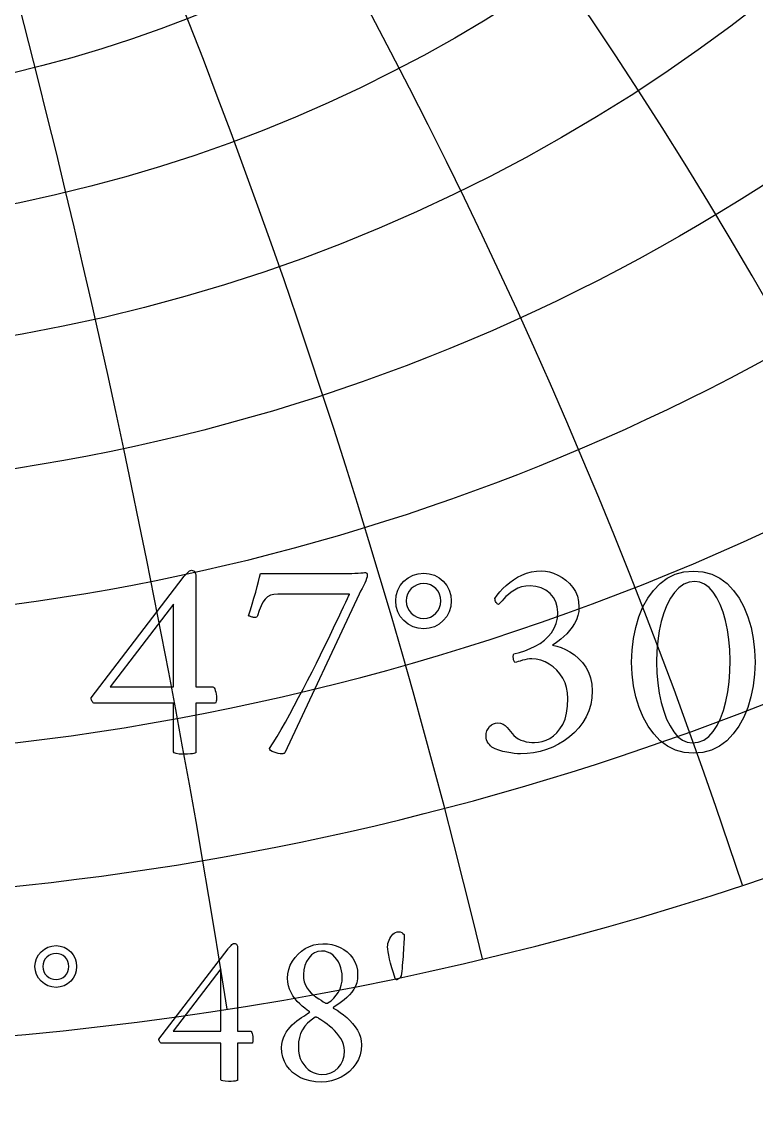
# Model space of a CAD drawing. Header units: millimetres. Extents: x -69 to 69, y -69 to 71.
# Drawn here: x 5.55 to 19.22, y -21 to -0.59 of the extents above; entities that cross this region are included whole.
import ezdxf

# ---------------------------------------------------------------- set-up
doc = ezdxf.new("R2010")
doc.units = ezdxf.units.MM
for name, color, linetype in [('CUT_OUTER', 1, 'Continuous'), ('ENGRAVE', 7, 'Continuous'), ('ENGRAVE_FINE', 8, 'Continuous'), ('TEXT', 5, 'Continuous')]:
    doc.layers.add(name, color=color, linetype=linetype)

msp = doc.modelspace()

# ---------------------------------------------------------------- linework, layer by layer
at = {"layer": 'CUT_OUTER'}
msp.add_arc((-0.0002, -0.0002), 69.3899, 142.382592, 87.802904, dxfattribs=at)
at = {"layer": 'ENGRAVE'}
for centre, radius in [((0, 0), 68.4), ((0, 26.441), 35.7539), ((0, 24.4479), 31.3393), ((0, 22.8282), 27.3367), ((0, 21.5079), 23.6585), ((0, 0), 44.7739), ((0, 0), 29.3085)]:
    msp.add_circle(centre, radius, dxfattribs=at)
for centre, radius, start, end in [((0, 28.9104), 40.6984, 111.7043, 68.2957), ((0, 32.0029), 46.3352, 149.45052, 30.54948), ((0, 35.9333), 52.8966, 171.08193, 8.91807), ((0, 41.0277), 60.7287, 187.99044, 352.00956)]:
    msp.add_arc(centre, radius, start, end, dxfattribs=at)
at = {"layer": 'ENGRAVE_FINE'}
for centre, radius, start, end in [((375.8573, -48.8622), 381.6555, 162.282584, 175.590868), ((375.8573, -48.8622), 381.6555, 162.282584, 175.590868), ((-182.0857, -48.8622), 193.7716, 8.872894, 35.575309), ((-182.0857, -48.8622), 193.7716, 8.872894, 35.575309), ((182.0857, -48.8622), 193.7716, 144.424691, 171.127106), ((182.0857, -48.8622), 193.7716, 144.424691, 171.127106), ((-114.7896, -48.8622), 132.5476, 13.448315, 53.699619), ((-114.7896, -48.8622), 132.5476, 13.448315, 53.699619), ((114.7896, -48.8622), 132.5476, 126.300381, 166.551685), ((114.7896, -48.8622), 132.5476, 126.300381, 166.551685), ((-78.982, -48.8622), 103.1037, 18.197395, 72.175489), ((-78.982, -48.8622), 103.1037, 18.197395, 72.175489), ((78.982, -48.8622), 103.1037, 107.824511, 161.802605), ((78.982, -48.8622), 103.1037, 107.824511, 161.802605), ((-55.6103, -48.8622), 86.5143, 23.190077, 90.995041), ((-55.6103, -48.8622), 86.5143, 23.190077, 90.995041), ((55.6103, -48.8622), 86.5143, 89.004959, 156.809923), ((55.6103, -48.8622), 86.5143, 89.004959, 156.809923), ((-38.2632, -48.8622), 76.5264, 28.50781, 105.376456), ((-38.2632, -48.8622), 76.5264, 28.50781, 105.376456), ((38.2632, -48.8622), 76.5264, 74.623544, 151.49219), ((38.2632, -48.8622), 76.5264, 74.623544, 151.49219), ((-24.1217, -48.8622), 70.5271, 34.247994, 115.709478), ((-24.1217, -48.8622), 70.5271, 34.247994, 115.709478), ((24.1217, -48.8622), 70.5271, 64.290522, 145.752006), ((24.1217, -48.8622), 70.5271, 64.290522, 145.752006), ((-11.6859, -48.8622), 67.2962, 40.52957, 124.656393), ((-11.6859, -48.8622), 67.2962, 40.52957, 124.656393), ((11.6859, -48.8622), 67.2962, 55.343607, 139.47043), ((11.6859, -48.8622), 67.2962, 55.343607, 139.47043), ((0, 70.6318), 99.4314, 226.548961, 313.451039)]:
    msp.add_arc(centre, radius, start, end, dxfattribs=at)
at = {"layer": 'TEXT'}
for points in [[(8.7052, -10.7995), (8.7252, -10.8015), (8.7423, -10.8076), (8.7563, -10.8177), (8.7672, -10.8319), (8.7755, -10.848), (8.7814, -10.8642), (8.7849, -10.8804), (8.7861, -10.8966), (8.7861, -12.9731), (9.0989, -12.9731), (9.1121, -12.9771), (9.1245, -12.9893), (9.1363, -13.0095), (9.1475, -13.0378), (9.1569, -13.0715), (9.1636, -13.1079), (9.1677, -13.147), (9.169, -13.1888), (9.168, -13.2165), (9.165, -13.2401), (9.1599, -13.2596), (9.1529, -13.2751), (8.7861, -13.2751), (8.7861, -14.1974), (8.7839, -14.1983), (8.7773, -14.2008), (8.7664, -14.205), (8.751, -14.2109), (8.7259, -14.2168), (8.6856, -14.221), (8.6302, -14.2236), (8.5596, -14.2244), (8.477, -14.2217), (8.418, -14.2136), (8.3826, -14.2001), (8.3708, -14.1813), (8.3708, -13.2751), (6.8876, -13.2751), (6.8749, -13.2662), (6.864, -13.2556), (6.8547, -13.2433), (6.8471, -13.2293), (6.8412, -13.215), (6.837, -13.2016), (6.8345, -13.1893), (6.8336, -13.1781), (8.5488, -10.9343), (8.5636, -10.917), (8.5811, -10.8973), (8.6014, -10.8752), (8.6243, -10.8507), (8.6475, -10.8283), (8.6688, -10.8123), (8.688, -10.8027), (8.7052, -10.7995)], [(15.2314, -10.8103), (15.3005, -10.8152), (15.373, -10.8298), (15.4488, -10.8543), (15.528, -10.8885), (15.6061, -10.9321), (15.6784, -10.9849), (15.7449, -11.0468), (15.8058, -11.1177), (15.8565, -11.1973), (15.8928, -11.2849), (15.9145, -11.3807), (15.9218, -11.4845), (15.9165, -11.5664), (15.9009, -11.6449), (15.8747, -11.7201), (15.8382, -11.7919), (15.7943, -11.8597), (15.7465, -11.9227), (15.6946, -11.981), (15.6386, -12.0346), (15.5821, -12.0832), (15.5287, -12.1263), (15.4783, -12.1641), (15.4309, -12.1964), (15.5078, -12.2123), (15.5874, -12.2382), (15.6696, -12.2743), (15.7546, -12.3205), (15.8376, -12.3766), (15.9143, -12.4425), (15.9846, -12.5182), (16.0485, -12.6036), (16.1016, -12.6989), (16.1395, -12.8039), (16.1623, -12.9187), (16.1699, -13.0432), (16.1626, -13.1748), (16.1409, -13.3001), (16.1046, -13.4189), (16.0539, -13.5313), (15.9912, -13.6365), (15.9191, -13.7336), (15.8375, -13.8226), (15.7465, -13.9035), (15.6479, -13.9758), (15.5435, -14.039), (15.4335, -14.0931), (15.3177, -14.1381), (15.1983, -14.1735), (15.0777, -14.1988), (14.9556, -14.214), (14.8323, -14.219), (14.7778, -14.2172), (14.717, -14.2116), (14.6497, -14.2023), (14.5761, -14.1893), (14.5011, -14.1723), (14.4298, -14.1509), (14.3622, -14.1251), (14.2983, -14.095), (14.2862, -14.0842), (14.2713, -14.068), (14.2538, -14.0464), (14.2336, -14.0194), (14.2147, -13.9894), (14.2012, -13.9588), (14.1931, -13.9274), (14.1904, -13.8954), (14.1946, -13.8415), (14.2073, -13.7929), (14.2283, -13.7498), (14.2578, -13.712), (14.2927, -13.6813), (14.33, -13.6594), (14.3696, -13.6463), (14.4116, -13.6419), (14.4626, -13.6471), (14.508, -13.6628), (14.5476, -13.6889), (14.5815, -13.7255), (14.6126, -13.7661), (14.6442, -13.8044), (14.676, -13.8403), (14.7082, -13.8738), (14.7478, -13.9087), (14.7911, -13.9379), (14.8382, -13.9613), (14.8889, -13.979), (14.9413, -13.992), (14.9934, -14.0012), (15.0451, -14.0068), (15.0965, -14.0087), (15.1668, -14.0038), (15.2374, -13.9891), (15.3084, -13.9647), (15.3797, -13.9305), (15.4483, -13.8849), (15.5112, -13.8266), (15.5683, -13.7555), (15.6197, -13.6716), (15.6622, -13.5736), (15.6925, -13.4605), (15.7107, -13.3323), (15.7168, -13.1888), (15.7107, -13.0842), (15.6925, -12.9859), (15.6622, -12.894), (15.6197, -12.8086), (15.5676, -12.7306), (15.5085, -12.6609), (15.4422, -12.5998), (15.3689, -12.547), (15.2909, -12.5045), (15.2105, -12.4742), (15.1277, -12.456), (15.0426, -12.4499), (14.9993, -12.4516), (14.9556, -12.4567), (14.9116, -12.4651), (14.8673, -12.4769), (14.8253, -12.4894), (14.7884, -12.4998), (14.7566, -12.5082), (14.7298, -12.5146), (14.7156, -12.4921), (14.7055, -12.4675), (14.6994, -12.4408), (14.6974, -12.4122), (14.6981, -12.3946), (14.7001, -12.3798), (14.7035, -12.3677), (14.7082, -12.3582), (14.812, -12.3309), (14.9132, -12.2976), (15.0116, -12.2581), (15.1073, -12.2126), (15.1972, -12.1605), (15.2779, -12.1014), (15.3495, -12.0351), (15.4121, -11.9618), (15.4628, -11.8804), (15.499, -11.7899), (15.5208, -11.6903), (15.528, -11.5816), (15.5189, -11.4808), (15.4916, -11.3887), (15.4461, -11.3055), (15.3824, -11.231), (15.3045, -11.1696), (15.2165, -11.1258), (15.1185, -11.0995), (15.0102, -11.0907), (14.9293, -11.0956), (14.8538, -11.1103), (14.7837, -11.1347), (14.719, -11.169), (14.6602, -11.2084), (14.6078, -11.2485), (14.5617, -11.2893), (14.5221, -11.3308), (14.4886, -11.3687), (14.4608, -11.3989), (14.4387, -11.4213), (14.4223, -11.4359), (14.4116, -11.4336), (14.4008, -11.4265), (14.39, -11.4147), (14.3792, -11.3982), (14.3698, -11.3793), (14.363, -11.3604), (14.359, -11.3415), (14.3576, -11.3227), (14.4009, -11.2612), (14.45, -11.2006), (14.5048, -11.1411), (14.5653, -11.0827), (14.6312, -11.027), (14.7021, -10.9761), (14.7782, -10.93), (14.8592, -10.8885), (14.9452, -10.8543), (15.0359, -10.8298), (15.1313, -10.8152), (15.2314, -10.8103)], [(18.0522, -10.8157), (18.231, -10.8302), (18.3954, -10.8737), (18.5452, -10.9461), (18.6806, -11.0476), (18.8009, -11.1732), (18.9057, -11.318), (18.9951, -11.4819), (19.0689, -11.6652), (19.1267, -11.8625), (19.168, -12.069), (19.1928, -12.2846), (19.201, -12.5093), (19.1926, -12.7339), (19.1673, -12.9495), (19.1252, -13.156), (19.0662, -13.3533), (18.9912, -13.5367), (18.901, -13.7012), (18.7957, -13.8469), (18.6752, -13.9736), (18.5402, -14.0762), (18.3913, -14.1496), (18.2287, -14.1936), (18.0522, -14.2082), (17.8803, -14.1936), (17.7205, -14.1496), (17.5729, -14.0762), (17.4373, -13.9736), (17.3155, -13.8469), (17.2088, -13.7012), (17.1173, -13.5367), (17.0409, -13.3533), (16.9807, -13.156), (16.9378, -12.9495), (16.912, -12.7339), (16.9034, -12.5093), (16.9118, -12.2846), (16.9371, -12.069), (16.9792, -11.8625), (17.0382, -11.6652), (17.1134, -11.4819), (17.2041, -11.318), (17.3103, -11.1732), (17.4319, -11.0476), (17.5678, -10.9461), (17.7165, -10.8737), (17.8779, -10.8302), (18.0522, -10.8157)], [(11.5853, -10.8588), (11.6376, -10.8583), (11.6919, -10.8568), (11.7482, -10.8543), (11.8065, -10.8507), (11.8597, -10.8472), (11.9009, -10.8447), (11.9299, -10.8432), (11.9467, -10.8426), (11.9609, -10.8457), (11.971, -10.8548), (11.977, -10.87), (11.9791, -10.8912), (11.976, -10.9207), (11.9669, -10.9552), (11.9518, -10.9948), (11.9305, -11.0395), (11.9059, -11.0875), (11.8806, -11.1373), (11.8547, -11.1887), (11.8281, -11.2418), (10.4419, -14.2028), (10.4325, -14.2099), (10.4203, -14.215), (10.4055, -14.218), (10.388, -14.219), (10.3566, -14.2172), (10.3219, -14.2116), (10.2838, -14.2023), (10.2423, -14.1893), (10.2046, -14.174), (10.1776, -14.1577), (10.1614, -14.1403), (10.1561, -14.1219), (10.2252, -14.0141), (10.2976, -13.8954), (10.3735, -13.7659), (10.4527, -13.6257), (10.5341, -13.4781), (10.6165, -13.3264), (10.7, -13.1706), (10.7844, -13.0109), (10.8683, -12.8497), (10.9503, -12.6899), (11.0301, -12.5315), (11.108, -12.3744), (11.1828, -12.2215), (11.2536, -12.0757), (11.3204, -11.937), (11.3831, -11.8054), (11.4407, -11.6837), (11.4923, -11.5748), (11.5378, -11.4787), (11.5773, -11.3955), (11.6091, -11.3282), (11.6319, -11.2802), (11.6455, -11.2514), (11.6501, -11.2418), (10.3125, -11.2418), (10.239, -11.2478), (10.1749, -11.266), (10.1203, -11.2964), (10.0751, -11.3389), (10.036, -11.3945), (9.9996, -11.4643), (9.9659, -11.5482), (9.9349, -11.6463), (9.9288, -11.6604), (9.916, -11.6706), (9.8965, -11.6766), (9.8702, -11.6786), (9.8609, -11.678), (9.8493, -11.6759), (9.8353, -11.6726), (9.819, -11.6679), (9.8026, -11.6625), (9.7886, -11.6571), (9.777, -11.6517), (9.7677, -11.6463), (9.8023, -11.5379), (9.8358, -11.4285), (9.8683, -11.3181), (9.8999, -11.2067), (9.9287, -11.101), (9.9531, -11.0078), (9.9732, -10.9271), (9.9889, -10.8588)], [(12.5076, -11.3712), (12.5172, -11.2674), (12.5461, -11.1717), (12.5941, -11.084), (12.6614, -11.0045), (12.7421, -10.9384), (12.8306, -10.8912), (12.9268, -10.8629), (13.0308, -10.8534), (13.1345, -10.8629), (13.2297, -10.8912), (13.3165, -10.9384), (13.3949, -11.0045), (13.4598, -11.084), (13.5061, -11.1717), (13.5339, -11.2674), (13.5432, -11.3712), (13.5339, -11.475), (13.5061, -11.5708), (13.4598, -11.6584), (13.3949, -11.738), (13.3165, -11.804), (13.2297, -11.8512), (13.1345, -11.8796), (13.0308, -11.889), (12.9268, -11.8796), (12.8306, -11.8512), (12.7421, -11.804), (12.6614, -11.738), (12.5941, -11.6584), (12.5461, -11.5708), (12.5172, -11.475), (12.5076, -11.3712)], [(18.0792, -11.0098), (17.9725, -11.0225), (17.8735, -11.0604), (17.7824, -11.1236), (17.6989, -11.2121), (17.6239, -11.3218), (17.558, -11.4487), (17.5012, -11.5929), (17.4535, -11.7542), (17.4158, -11.9288), (17.3888, -12.1128), (17.3726, -12.3063), (17.3672, -12.5093), (17.3726, -12.71), (17.3888, -12.9023), (17.4158, -13.0862), (17.4535, -13.2617), (17.5005, -13.4243), (17.5553, -13.5698), (17.6179, -13.698), (17.6881, -13.8091), (17.7652, -13.8988), (17.8479, -13.9628), (17.9364, -14.0012), (18.0306, -14.0141), (18.1442, -14.0009), (18.2477, -13.9615), (18.3411, -13.8957), (18.4244, -13.8037), (18.4977, -13.6898), (18.5612, -13.5583), (18.615, -13.4093), (18.659, -13.2428), (18.6932, -13.0638), (18.7176, -12.8774), (18.7323, -12.6835), (18.7372, -12.4823), (18.732, -12.2799), (18.7163, -12.0879), (18.6902, -11.9064), (18.6536, -11.7353), (18.6077, -11.5779), (18.5538, -11.4373), (18.4918, -11.3136), (18.4217, -11.2067), (18.3446, -11.1206), (18.2619, -11.0591), (18.1734, -11.0221), (18.0792, -11.0098)], [(12.7018, -11.3712), (12.7079, -11.4361), (12.7261, -11.4959), (12.7564, -11.5507), (12.7989, -11.6004), (12.8498, -11.6417), (12.9054, -11.6712), (12.9658, -11.6889), (13.0308, -11.6948), (13.0955, -11.6889), (13.1549, -11.6712), (13.2088, -11.6417), (13.2573, -11.6004), (13.2975, -11.5507), (13.3261, -11.4959), (13.3433, -11.4361), (13.349, -11.3712), (13.3433, -11.3063), (13.3261, -11.2465), (13.2975, -11.1917), (13.2573, -11.142), (13.2088, -11.1007), (13.1549, -11.0712), (13.0955, -11.0535), (13.0308, -11.0476), (12.9658, -11.0535), (12.9054, -11.0712), (12.8498, -11.1007), (12.7989, -11.142), (12.7564, -11.1917), (12.7261, -11.2465), (12.7079, -11.3063), (12.7018, -11.3712)], [(8.3708, -11.4305), (7.1896, -12.9731), (8.3708, -12.9731)], [(12.5643, -17.532), (12.5933, -17.5353), (12.6199, -17.5451), (12.6439, -17.5616), (12.6654, -17.5846), (12.6651, -17.6082), (12.6644, -17.6387), (12.6631, -17.676), (12.6614, -17.7201), (12.6591, -17.769), (12.6563, -17.8207), (12.653, -17.8752), (12.6492, -17.9325), (12.645, -17.9909), (12.6406, -18.0488), (12.6359, -18.1062), (12.631, -18.163), (12.6261, -18.2174), (12.6214, -18.2672), (12.617, -18.3125), (12.6128, -18.3532), (12.6002, -18.3744), (12.5825, -18.3936), (12.5597, -18.4108), (12.5319, -18.426), (12.5205, -18.4245), (12.5107, -18.4199), (12.5023, -18.4123), (12.4955, -18.4017), (12.4649, -18.2987), (12.4379, -18.204), (12.4143, -18.1177), (12.3944, -18.0397), (12.3784, -17.97), (12.3671, -17.9087), (12.3602, -17.8557), (12.358, -17.8111), (12.3596, -17.7823), (12.3645, -17.7525), (12.3728, -17.7216), (12.3843, -17.6898), (12.3987, -17.6585), (12.4156, -17.6296), (12.4351, -17.6029), (12.4571, -17.5785), (12.4812, -17.5582), (12.5071, -17.5436), (12.5348, -17.5349), (12.5643, -17.532)], [(9.5021, -17.7504), (9.5171, -17.7519), (9.5299, -17.7565), (9.5404, -17.7641), (9.5486, -17.7747), (9.5548, -17.7868), (9.5592, -17.799), (9.5619, -17.8111), (9.5628, -17.8232), (9.5628, -19.3806), (9.7974, -19.3806), (9.8072, -19.3837), (9.8166, -19.3928), (9.8254, -19.4079), (9.8338, -19.4292), (9.8409, -19.4545), (9.8459, -19.4818), (9.849, -19.5111), (9.85, -19.5424), (9.8492, -19.5632), (9.8469, -19.5809), (9.8431, -19.5955), (9.8378, -19.6072), (9.5628, -19.6072), (9.5628, -20.2989), (9.5611, -20.2995), (9.5562, -20.3014), (9.548, -20.3046), (9.5365, -20.309), (9.5176, -20.3134), (9.4874, -20.3166), (9.4458, -20.3185), (9.3929, -20.3191), (9.3309, -20.3171), (9.2867, -20.311), (9.2601, -20.3009), (9.2513, -20.2867), (9.2513, -19.6072), (8.1389, -19.6072), (8.1294, -19.6005), (8.1212, -19.5925), (8.1142, -19.5833), (8.1085, -19.5728), (8.1041, -19.562), (8.1009, -19.552), (8.099, -19.5428), (8.0984, -19.5343), (9.3848, -17.8516), (9.3959, -17.8385), (9.409, -17.8238), (9.4242, -17.8072), (9.4414, -17.7889), (9.4589, -17.772), (9.4748, -17.76), (9.4892, -17.7528), (9.5021, -17.7504)], [(11.1485, -17.7545), (11.2356, -17.7588), (11.3189, -17.7717), (11.3984, -17.7932), (11.4741, -17.8232), (11.5443, -17.8614), (11.6071, -17.9072), (11.6626, -17.9605), (11.7107, -18.0215), (11.7497, -18.0897), (11.7775, -18.1651), (11.7942, -18.2475), (11.7997, -18.337), (11.7952, -18.4113), (11.7815, -18.4806), (11.7588, -18.5448), (11.7269, -18.604), (11.6886, -18.6586), (11.6465, -18.7091), (11.6006, -18.7557), (11.551, -18.7981), (11.5, -18.8371), (11.4503, -18.873), (11.4019, -18.9058), (11.3548, -18.9357), (11.3441, -18.9402), (11.3406, -18.9458), (11.3441, -18.9524), (11.3548, -18.9599), (11.4153, -18.9948), (11.4756, -19.0348), (11.5357, -19.0798), (11.5955, -19.1298), (11.6526, -19.1839), (11.7047, -19.2411), (11.7517, -19.3012), (11.7937, -19.3645), (11.8282, -19.4299), (11.8528, -19.4969), (11.8676, -19.5654), (11.8725, -19.6355), (11.866, -19.7321), (11.8463, -19.8236), (11.8134, -19.91), (11.7674, -19.9915), (11.7106, -20.0662), (11.6455, -20.1325), (11.5721, -20.1905), (11.4903, -20.2402), (11.4027, -20.28), (11.3118, -20.3085), (11.2176, -20.3256), (11.1201, -20.3312), (11.0159, -20.3262), (10.9174, -20.311), (10.8247, -20.2857), (10.7379, -20.2503), (10.6586, -20.2058), (10.5887, -20.1533), (10.5282, -20.0926), (10.477, -20.0238), (10.4363, -19.9482), (10.4072, -19.8671), (10.3897, -19.7803), (10.3839, -19.6881), (10.3875, -19.6249), (10.3981, -19.5647), (10.4158, -19.5075), (10.4406, -19.4534), (10.4706, -19.4024), (10.5043, -19.3543), (10.5414, -19.3093), (10.5821, -19.2674), (10.6247, -19.2284), (10.6676, -19.1925), (10.7107, -19.1597), (10.7541, -19.1298), (10.7957, -19.1028), (10.8334, -19.0783), (10.8675, -19.0563), (10.8977, -19.0368), (10.9037, -19.031), (10.9058, -19.0257), (10.9037, -19.0209), (10.8977, -19.0166), (10.8563, -18.9896), (10.8132, -18.9574), (10.7683, -18.9199), (10.7217, -18.877), (10.6759, -18.8296), (10.6337, -18.7784), (10.595, -18.7234), (10.5599, -18.6646), (10.5307, -18.6024), (10.5098, -18.5372), (10.4973, -18.469), (10.4931, -18.3977), (10.4988, -18.3142), (10.5159, -18.2338), (10.5443, -18.1565), (10.5842, -18.0821), (10.6333, -18.0127), (10.6898, -17.9502), (10.7537, -17.8944), (10.8249, -17.8455), (10.9012, -17.8057), (10.9806, -17.7772), (11.063, -17.7602), (11.1485, -17.7545)], [(5.7886, -18.1792), (5.7958, -18.1014), (5.8174, -18.0295), (5.8535, -17.9638), (5.9039, -17.9041), (5.9645, -17.8546), (6.0308, -17.8192), (6.103, -17.798), (6.181, -17.7909), (6.2587, -17.798), (6.3302, -17.8192), (6.3953, -17.8546), (6.4541, -17.9041), (6.5027, -17.9638), (6.5375, -18.0295), (6.5583, -18.1014), (6.5653, -18.1792), (6.5583, -18.2571), (6.5375, -18.3289), (6.5027, -18.3946), (6.4541, -18.4543), (6.3953, -18.5038), (6.3302, -18.5392), (6.2587, -18.5605), (6.181, -18.5676), (6.103, -18.5605), (6.0308, -18.5392), (5.9645, -18.5038), (5.9039, -18.4543), (5.8535, -18.3946), (5.8174, -18.3289), (5.7958, -18.2571), (5.7886, -18.1792)], [(5.9343, -18.1792), (5.9388, -18.2279), (5.9525, -18.2728), (5.9752, -18.3138), (6.0071, -18.3511), (6.0452, -18.3821), (6.087, -18.4042), (6.1322, -18.4175), (6.181, -18.4219), (6.2295, -18.4175), (6.274, -18.4042), (6.3145, -18.3821), (6.3509, -18.3511), (6.381, -18.3138), (6.4025, -18.2728), (6.4154, -18.2279), (6.4197, -18.1792), (6.4154, -18.1306), (6.4025, -18.0857), (6.381, -18.0446), (6.3509, -18.0073), (6.3145, -17.9763), (6.274, -17.9542), (6.2295, -17.9409), (6.181, -17.9365), (6.1322, -17.9409), (6.087, -17.9542), (6.0452, -17.9763), (6.0071, -18.0073), (5.9752, -18.0446), (5.9525, -18.0857), (5.9388, -18.1306), (5.9343, -18.1792)], [(11.1282, -17.892), (11.0601, -17.9001), (10.9973, -17.9244), (10.9398, -17.9648), (10.8876, -18.0215), (10.8442, -18.0892), (10.8132, -18.163), (10.7946, -18.2429), (10.7884, -18.3289), (10.7929, -18.4008), (10.8061, -18.4669), (10.8283, -18.5272), (10.8592, -18.5817), (10.8963, -18.6309), (10.9366, -18.6753), (10.9802, -18.7148), (11.0271, -18.7496), (11.0741, -18.7807), (11.1181, -18.8093), (11.1591, -18.8353), (11.197, -18.8588), (11.2016, -18.8606), (11.2071, -18.8618), (11.2137, -18.8626), (11.2213, -18.8629), (11.223, -18.8629), (11.2243, -18.8629), (11.2251, -18.8629), (11.2253, -18.8629), (11.2311, -18.8626), (11.2364, -18.8618), (11.2413, -18.8606), (11.2455, -18.8588), (11.3032, -18.8158), (11.3548, -18.7678), (11.4003, -18.7147), (11.4397, -18.6565), (11.4716, -18.5933), (11.4943, -18.5251), (11.508, -18.4518), (11.5125, -18.3734), (11.5096, -18.3152), (11.5009, -18.2581), (11.4864, -18.202), (11.466, -18.1469), (11.4403, -18.0945), (11.4099, -18.0467), (11.3746, -18.0035), (11.3345, -17.9648), (11.2898, -17.933), (11.2405, -17.9102), (11.1866, -17.8966), (11.1282, -17.892)], [(9.2513, -18.2237), (8.3654, -19.3806), (9.2513, -19.3806)], [(11.1282, -20.1897), (11.2204, -20.1821), (11.3027, -20.1593), (11.3751, -20.1214), (11.4377, -20.0683), (11.4881, -20.0028), (11.5242, -19.9277), (11.5458, -19.843), (11.553, -19.7487), (11.5487, -19.6889), (11.5358, -19.6309), (11.5143, -19.5747), (11.4842, -19.5202), (11.4483, -19.4681), (11.4094, -19.4191), (11.3674, -19.373), (11.3224, -19.3301), (11.2766, -19.2905), (11.2324, -19.2547), (11.1897, -19.2227), (11.1485, -19.1946), (11.1118, -19.1708), (11.0827, -19.1521), (11.0612, -19.1384), (11.0473, -19.1298), (11.0398, -19.1263), (11.0332, -19.1238), (11.0276, -19.1222), (11.0231, -19.1217), (11.0175, -19.122), (11.013, -19.1228), (11.0094, -19.124), (11.0069, -19.1258), (10.9314, -19.1781), (10.8668, -19.234), (10.8131, -19.2934), (10.7702, -19.3564), (10.7375, -19.4249), (10.7141, -19.501), (10.7001, -19.5847), (10.6954, -19.6759), (10.6995, -19.7539), (10.7116, -19.8261), (10.7318, -19.8925), (10.7601, -19.953), (10.7946, -20.0073), (10.8334, -20.0547), (10.8766, -20.0952), (10.924, -20.129), (10.9739, -20.1555), (11.0246, -20.1745), (11.076, -20.1859), (11.1282, -20.1897)]]:
    msp.add_lwpolyline(points, close=True, dxfattribs=at)

doc.saveas('drawing.dxf')
